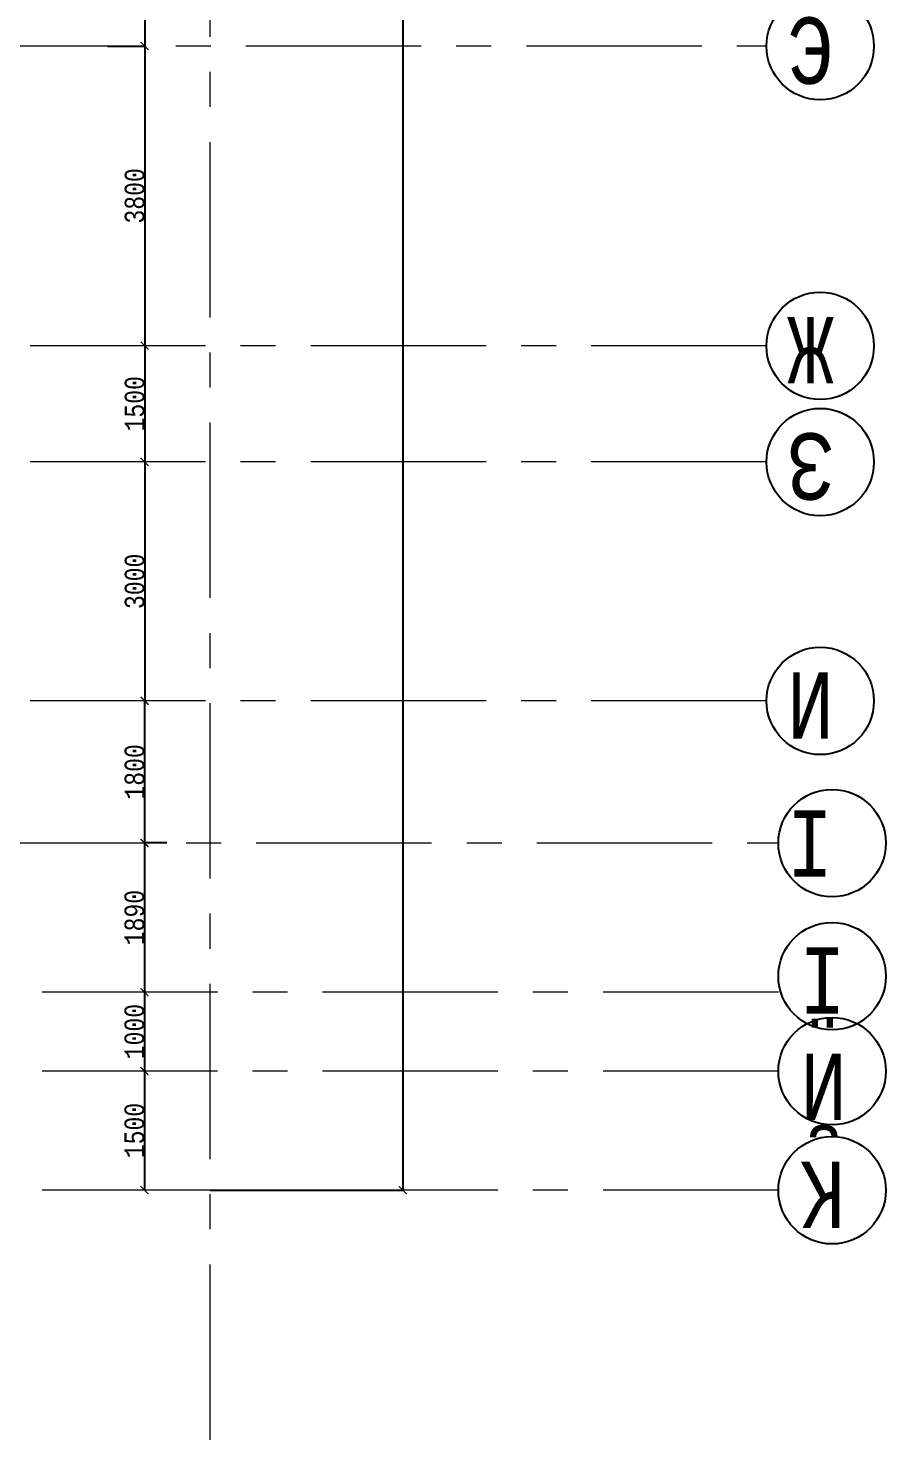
# Model space of a CAD drawing. Header units: millimetres. Extents: x -689206 to 4969298, y -1019800 to 703299.
# Drawn here: x -74670 to -63799, y -598634 to -580746 of the extents above; entities that cross this region are included whole.
import ezdxf

# ---------------------------------------------------------------- set-up
doc = ezdxf.new("R2010")
doc.units = ezdxf.units.MM
doc.linetypes.add('осеваяX2', pattern=[101.6, 63.5, -12.7, 12.7, -12.7])
doc.layers.add('РАЗМЕРЫ', color=7, linetype='Continuous', lineweight=9)
doc.layers.add('стены', color=7, linetype='Continuous', lineweight=20)
doc.layers.add('сетка', color=104, linetype='Continuous')
doc.styles.add('Аннотативный', font='isocteur.ttf', dxfattribs={"width": 0.7, "height": 250})
doc.dimstyles.new('Аннотативный', dxfattribs={"dimscale": 0, "dimtxt": 250, "dimasz": 100, "dimexe": 1.25, "dimexo": 0.625, "dimtad": 1, "dimdec": 0, "dimtxsty": 'Аннотативный', "dimblk": 'ARCHTICK', "dimcen": 2.5, "dimadec": 0, "dimazin": 0, "dimtfac": 1, "dimtdec": 0, "dimtmove": 0, "dimatfit": 3, "dimfxl": 1, "dimarcsym": 0})

# ---------------------------------------------------------------- blocks, each defined once
blk = doc.blocks.new('_ArchTick')
at = {"color": 0, "linetype": 'ByBlock', "const_width": 0.15}
blk.add_lwpolyline([(-0.5, -0.5), (0.5, 0.5)], dxfattribs=at)
blk = doc.blocks.new('*D3549')
at = {"layer": 'Defpoints', "color": 0, "lineweight": 0, "ltscale": 35, "transparency": 16777216}
for p in [(-73193, -577269), (-73667, -580971), (-73193, -580971)]:
    blk.add_point(p, dxfattribs=at)
at = {"layer": 'РАЗМЕРЫ', "color": 0, "lineweight": -2, "ltscale": 35, "transparency": 16777216}
for p, q in [((-73194, -577269), (-73194, -577269)), ((-73193, -577269), (-73193, -580971)), ((-73666, -580971), (-73192, -580971))]:
    blk.add_line(p, q, dxfattribs=at)
at = {"layer": 'РАЗМЕРЫ', "color": 0, "lineweight": -2, "ltscale": 35, "transparency": 16777216, "xscale": 100, "yscale": 100, "zscale": 100}
for p, rotation in [((-73193, -577269), 90), ((-73193, -580971), 270)]:
    blk.add_blockref('_ArchTick', p, dxfattribs=dict(at, rotation=rotation))
at = {"layer": 'РАЗМЕРЫ', "color": 0, "lineweight": 5, "ltscale": 35, "transparency": 16777216, "insert": (-73319, -579120), "char_height": 250, "attachment_point": 5, "rotation": 90, "style": 'Аннотативный'}
blk.add_mtext('3700', dxfattribs=at)
blk = doc.blocks.new('*D3538')
at = {"layer": 'Defpoints', "color": 0, "lineweight": 0, "ltscale": 35, "transparency": 16777216}
for p in [(-73194, -580971), (-73194, -584769), (-73194, -584769)]:
    blk.add_point(p, dxfattribs=at)
at = {"layer": 'РАЗМЕРЫ', "color": 0, "lineweight": -2, "ltscale": 35, "transparency": 16777216}
for p, q in [((-73195, -580971), (-73196, -580971)), ((-73194, -580971), (-73194, -584769)), ((-73195, -584769), (-73196, -584769))]:
    blk.add_line(p, q, dxfattribs=at)
at = {"layer": 'РАЗМЕРЫ', "color": 0, "lineweight": -2, "ltscale": 35, "transparency": 16777216, "xscale": 100, "yscale": 100, "zscale": 100}
for p, rotation in [((-73194, -580971), 90), ((-73194, -584769), 270)]:
    blk.add_blockref('_ArchTick', p, dxfattribs=dict(at, rotation=rotation))
at = {"layer": 'РАЗМЕРЫ', "color": 0, "lineweight": 5, "ltscale": 35, "transparency": 16777216, "insert": (-73320, -582870), "char_height": 250, "attachment_point": 5, "rotation": 90, "style": 'Аннотативный'}
blk.add_mtext('3800', dxfattribs=at)
blk = doc.blocks.new('*D3539')
at = {"layer": 'Defpoints', "color": 0, "lineweight": 0, "ltscale": 35, "transparency": 16777216}
for p in [(-73194, -584769), (-73194, -586241), (-73194, -586241)]:
    blk.add_point(p, dxfattribs=at)
at = {"layer": 'РАЗМЕРЫ', "color": 0, "lineweight": -2, "ltscale": 35, "transparency": 16777216}
for p, q in [((-73195, -584769), (-73196, -584769)), ((-73194, -584769), (-73194, -586241)), ((-73195, -586241), (-73196, -586241))]:
    blk.add_line(p, q, dxfattribs=at)
at = {"layer": 'РАЗМЕРЫ', "color": 0, "lineweight": -2, "ltscale": 35, "transparency": 16777216, "xscale": 100, "yscale": 100, "zscale": 100}
for p, rotation in [((-73194, -584769), 90), ((-73194, -586241), 270)]:
    blk.add_blockref('_ArchTick', p, dxfattribs=dict(at, rotation=rotation))
at = {"layer": 'РАЗМЕРЫ', "color": 0, "lineweight": 5, "ltscale": 35, "transparency": 16777216, "insert": (-73320, -585505), "char_height": 250, "attachment_point": 5, "rotation": 90, "style": 'Аннотативный'}
blk.add_mtext('1500', dxfattribs=at)
blk = doc.blocks.new('*D3540')
at = {"layer": 'Defpoints', "color": 0, "lineweight": 0, "ltscale": 35, "transparency": 16777216}
for p in [(-73194, -586241), (-73194, -589269), (-73194, -589269)]:
    blk.add_point(p, dxfattribs=at)
at = {"layer": 'РАЗМЕРЫ', "color": 0, "lineweight": -2, "ltscale": 35, "transparency": 16777216}
for p, q in [((-73195, -586241), (-73196, -586241)), ((-73194, -586241), (-73194, -589269)), ((-73195, -589269), (-73196, -589269))]:
    blk.add_line(p, q, dxfattribs=at)
at = {"layer": 'РАЗМЕРЫ', "color": 0, "lineweight": -2, "ltscale": 35, "transparency": 16777216, "xscale": 100, "yscale": 100, "zscale": 100}
for p, rotation in [((-73194, -586241), 90), ((-73194, -589269), 270)]:
    blk.add_blockref('_ArchTick', p, dxfattribs=dict(at, rotation=rotation))
at = {"layer": 'РАЗМЕРЫ', "color": 0, "lineweight": 5, "ltscale": 35, "transparency": 16777216, "insert": (-73320, -587755), "char_height": 250, "attachment_point": 5, "rotation": 90, "style": 'Аннотативный'}
blk.add_mtext('3000', dxfattribs=at)
blk = doc.blocks.new('*D3541')
at = {"layer": 'Defpoints', "color": 0, "lineweight": 0, "ltscale": 35, "transparency": 16777216}
for p in [(-73196, -589269), (-73196, -591071), (-72911, -591071)]:
    blk.add_point(p, dxfattribs=at)
at = {"layer": 'РАЗМЕРЫ', "color": 0, "lineweight": -2, "ltscale": 35, "transparency": 16777216}
for p, q in [((-73196, -589269), (-73197, -589269)), ((-73196, -589269), (-73196, -591071)), ((-72912, -591071), (-73197, -591071))]:
    blk.add_line(p, q, dxfattribs=at)
at = {"layer": 'РАЗМЕРЫ', "color": 0, "lineweight": -2, "ltscale": 35, "transparency": 16777216, "xscale": 100, "yscale": 100, "zscale": 100}
for p, rotation in [((-73196, -589269), 90), ((-73196, -591071), 270)]:
    blk.add_blockref('_ArchTick', p, dxfattribs=dict(at, rotation=rotation))
at = {"layer": 'РАЗМЕРЫ', "color": 0, "lineweight": 5, "ltscale": 35, "transparency": 16777216, "insert": (-73321, -590170), "char_height": 250, "attachment_point": 5, "rotation": 90, "style": 'Аннотативный'}
blk.add_mtext('1800', dxfattribs=at)
blk = doc.blocks.new('*D3566')
at = {"layer": 'Defpoints', "color": 0, "lineweight": 0, "ltscale": 35, "transparency": 16777216}
for p in [(-73197, -591071), (-73197, -592961), (-73197, -592961)]:
    blk.add_point(p, dxfattribs=at)
at = {"layer": 'РАЗМЕРЫ', "color": 0, "lineweight": -2, "ltscale": 35, "transparency": 16777216}
for p, q in [((-73198, -591071), (-73198, -591071)), ((-73197, -591071), (-73197, -592961)), ((-73198, -592961), (-73198, -592961))]:
    blk.add_line(p, q, dxfattribs=at)
at = {"layer": 'РАЗМЕРЫ', "color": 0, "lineweight": -2, "ltscale": 35, "transparency": 16777216, "xscale": 100, "yscale": 100, "zscale": 100}
for p, rotation in [((-73197, -591071), 90), ((-73197, -592961), 270)]:
    blk.add_blockref('_ArchTick', p, dxfattribs=dict(at, rotation=rotation))
at = {"layer": 'РАЗМЕРЫ', "color": 0, "lineweight": 5, "ltscale": 35, "transparency": 16777216, "insert": (-73323, -592016), "char_height": 250, "attachment_point": 5, "rotation": 90, "style": 'Аннотативный'}
blk.add_mtext('1890', dxfattribs=at)
blk = doc.blocks.new('*D3567')
at = {"layer": 'Defpoints', "color": 0, "lineweight": 0, "ltscale": 35, "transparency": 16777216}
for p in [(-73197, -592961), (-73197, -593961), (-73197, -593961)]:
    blk.add_point(p, dxfattribs=at)
at = {"layer": 'РАЗМЕРЫ', "color": 0, "lineweight": -2, "ltscale": 35, "transparency": 16777216}
for p, q in [((-73197, -592961), (-73197, -593961)), ((-73196, -592961), (-73196, -592961)), ((-73196, -593961), (-73196, -593961))]:
    blk.add_line(p, q, dxfattribs=at)
at = {"layer": 'РАЗМЕРЫ', "color": 0, "lineweight": -2, "ltscale": 35, "transparency": 16777216, "xscale": 100, "yscale": 100, "zscale": 100}
for p, rotation in [((-73197, -592961), 90), ((-73197, -593961), 270)]:
    blk.add_blockref('_ArchTick', p, dxfattribs=dict(at, rotation=rotation))
at = {"layer": 'РАЗМЕРЫ', "color": 0, "lineweight": 5, "ltscale": 35, "transparency": 16777216, "insert": (-73323, -593461), "char_height": 250, "attachment_point": 5, "rotation": 90, "style": 'Аннотативный'}
blk.add_mtext('1000', dxfattribs=at)
blk = doc.blocks.new('*D3568')
at = {"layer": 'Defpoints', "color": 0, "lineweight": 0, "ltscale": 35, "transparency": 16777216}
for p in [(-73197, -593961), (-73197, -595470), (-73197, -595470)]:
    blk.add_point(p, dxfattribs=at)
at = {"layer": 'РАЗМЕРЫ', "color": 0, "lineweight": -2, "ltscale": 35, "transparency": 16777216}
for p, q in [((-73198, -593961), (-73198, -593961)), ((-73197, -593961), (-73197, -595470)), ((-73198, -595470), (-73198, -595470))]:
    blk.add_line(p, q, dxfattribs=at)
at = {"layer": 'РАЗМЕРЫ', "color": 0, "lineweight": -2, "ltscale": 35, "transparency": 16777216, "xscale": 100, "yscale": 100, "zscale": 100}
for p, rotation in [((-73197, -593961), 90), ((-73197, -595470), 270)]:
    blk.add_blockref('_ArchTick', p, dxfattribs=dict(at, rotation=rotation))
at = {"layer": 'РАЗМЕРЫ', "color": 0, "lineweight": 5, "ltscale": 35, "transparency": 16777216, "insert": (-73323, -594715), "char_height": 250, "attachment_point": 5, "rotation": 90, "style": 'Аннотативный'}
blk.add_mtext('1500', dxfattribs=at)
blk = doc.blocks.new('*D3569')
at = {"layer": 'Defpoints', "color": 0, "lineweight": 0, "ltscale": 35, "transparency": 16777216}
for p in [(-72363, -557767), (-72363, -595470), (-69921, -595470)]:
    blk.add_point(p, dxfattribs=at)
at = {"layer": 'РАЗМЕРЫ', "color": 0, "lineweight": -2, "ltscale": 35, "transparency": 16777216}
for p, q in [((-72363, -557767), (-69919, -557767)), ((-69921, -557767), (-69921, -595470)), ((-72363, -595470), (-69919, -595470))]:
    blk.add_line(p, q, dxfattribs=at)
at = {"layer": 'РАЗМЕРЫ', "color": 0, "lineweight": -2, "ltscale": 35, "transparency": 16777216, "xscale": 100, "yscale": 100, "zscale": 100}
for p, rotation in [((-69921, -557767), 90), ((-69921, -595470), 270)]:
    blk.add_blockref('_ArchTick', p, dxfattribs=dict(at, rotation=rotation))
at = {"layer": 'РАЗМЕРЫ', "color": 0, "lineweight": 5, "ltscale": 35, "transparency": 16777216, "insert": (-70046, -576618), "char_height": 250, "attachment_point": 5, "rotation": 90, "style": 'Аннотативный'}
blk.add_mtext('37703', dxfattribs=at)

msp = doc.modelspace()

# ---------------------------------------------------------------- linework, layer by layer
at = {"layer": 'РАЗМЕРЫ', "linetype": 'осеваяX2', "lineweight": 5, "ltscale": 35}
for p, q in [((-132363.4, -580970.7), (-65310.7, -580970.7)), ((-132230.7, -591070.7), (-65160.7, -591070.7)), ((-65160.7, -595470.1), (-132363.4, -595468.9))]:
    msp.add_line(p, q, dxfattribs=at)
at = {"layer": 'сетка', "color": 0}
for centre in [(-64630, -580972.9), (-64630, -584770.9), (-64630, -586243.4), (-64630, -589270.9), (-64480, -591072.9), (-64480, -592759), (-64480, -593962.9), (-64480, -595472.3)]:
    msp.add_circle(centre, 680.7, dxfattribs=at)
at = {"layer": 'стены', "linetype": 'осеваяX2', "lineweight": 5, "ltscale": 35}
for p, q in [((-72363.4, -598634), (-72363.4, -557766.6)), ((-65310.7, -584768.6), (-132363.4, -584768.6)), ((-65310.7, -586241.2), (-132363.4, -586241.2)), ((-65310.7, -589268.6), (-132363.4, -589268.6)), ((-65160.7, -592960.7), (-132363.4, -592960.7)), ((-65160.7, -593960.7), (-132363.4, -593960.7))]:
    msp.add_line(p, q, dxfattribs=at)

# ---------------------------------------------------------------- texts
at = {"layer": 'РАЗМЕРЫ', "lineweight": 5, "ltscale": 35, "char_height": 841.3, "width": 7009.377, "attachment_point": 1, "rotation": 180, "style": 'Аннотативный'}
for s, insert in [('Є', (-64459, -581449.6)), ('Ж', (-64459, -585247.6)), ('З', (-64459, -586720.1)), ('И', (-64459, -589747.6)), ('І', (-64467.6, -591496.8)), ('Ї', (-64309, -593235.7)), ('Й', (-64291.4, -594580.5)), ('К', (-64309, -595949))]:
    msp.add_mtext(s, dxfattribs=dict(at, insert=insert))

# ---------------------------------------------------------------- dimensions: what is measured, and where the dimension line sits
at = {"layer": 'РАЗМЕРЫ', "lineweight": 5, "ltscale": 35}
for base, p1, p2, picture, middle in [((-69920.7, -595470), (-72363.4, -557766.6), (-72363.4, -595470), '*D3569', (-70046.3, -576618.3)), ((-73196.9, -592960.7), (-73196.9, -591070.7), (-73196.9, -592960.7), '*D3566', (-73322.6, -592015.7)), ((-73196.9, -593960.7), (-73196.9, -592960.7), (-73196.9, -593960.7), '*D3567', (-73322.6, -593460.7))]:
    dim = msp.add_linear_dim(base=base, p1=p1, p2=p2, angle=270, dimstyle='Аннотативный', dxfattribs=at)
    dim.commit()
    dim.dimension.update_dxf_attribs({"geometry": picture, "text_midpoint": middle})
for base, p1, p2, text, picture, middle in [((-73193.2, -580970.7), (-73193.2, -577268.6), (-73666.5, -580970.7), '3700', '*D3549', (-73318.8, -579119.7)), ((-73194.4, -584768.6), (-73194.4, -580970.7), (-73194.4, -584768.6), '3800', '*D3538', (-73320.1, -582869.7)), ((-73194.4, -586241.2), (-73194.4, -584768.6), (-73194.4, -586241.2), '1500', '*D3539', (-73320.1, -585504.9)), ((-73194.4, -589268.6), (-73194.4, -586241.2), (-73194.4, -589268.6), '3000', '*D3540', (-73320.1, -587754.9)), ((-73195.7, -591070.7), (-73195.7, -589268.6), (-72910.9, -591070.7), '1800', '*D3541', (-73321.3, -590169.7)), ((-73197, -595470), (-73196.9, -593960.7), (-73197, -595470), '1500', '*D3568', (-73322.6, -594715.3))]:
    dim = msp.add_linear_dim(base=base, p1=p1, p2=p2, angle=270, text=text, dimstyle='Аннотативный', dxfattribs=at)
    dim.commit()
    dim.dimension.update_dxf_attribs({"geometry": picture, "text_midpoint": middle})

doc.saveas('drawing.dxf')
